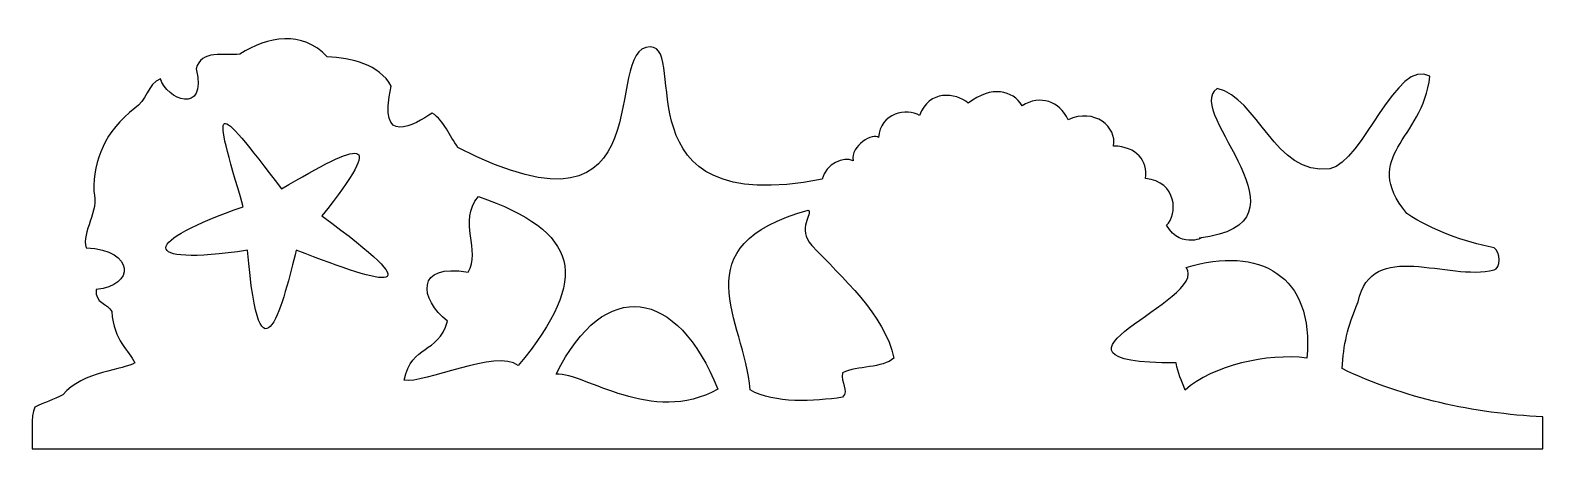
# Model space of a CAD drawing. Header units: centimetres. Extents: x -4.89 to 3.88, y -1.17 to 1.26.
import ezdxf

# ---------------------------------------------------------------- set-up
doc = ezdxf.new("R2010")
doc.units = ezdxf.units.CM
doc.header["$MEASUREMENT"] = 0
doc.layers.add('Layer 1', color=7, linetype='Continuous')

msp = doc.modelspace()

# ---------------------------------------------------------------- linework, layer by layer
at = {"layer": 'Layer 1', "color": 115}
for points, knots in [([(3.87924, -1.16553), (0.96116, -1.16553), (-1.95714, -1.16553), (-4.87516, -1.16553), (-4.87516, -1.16553), (-4.87137, -1.08401), (-4.88629, -0.98463), (-4.8603, -0.92432), (-4.8603, -0.92432), (-4.8047, -0.8986), (-4.75021, -0.88062), (-4.69681, -0.85338), (-4.69681, -0.85338), (-4.58496, -0.71699), (-4.33663, -0.70643), (-4.28064, -0.66892), (-4.28064, -0.66892), (-4.31308, -0.59465), (-4.40199, -0.54334), (-4.41441, -0.37095), (-4.41441, -0.37095), (-4.43624, -0.32085), (-4.51488, -0.32498), (-4.50359, -0.24325), (-4.50359, -0.24325), (-4.28077, -0.22523), (-4.27426, -0.01483), (-4.56304, -0.00204), (-4.56304, -0.00204), (-4.59123, 0.08831), (-4.48397, 0.21071), (-4.51845, 0.32431), (-4.51845, 0.32431), (-4.51762, 0.51037), (-4.45478, 0.67165), (-4.28064, 0.80674), (-4.28064, 0.80674), (-4.21558, 0.84436), (-4.2053, 0.94729), (-4.13201, 0.97701), (-4.13201, 0.97701), (-4.09753, 0.85726), (-3.86085, 0.76166), (-3.92393, 1.03377), (-3.92393, 1.03377), (-3.89976, 1.14883), (-3.75918, 1.10817), (-3.67126, 1.1189), (-3.67126, 1.1189), (-3.50967, 1.22455), (-3.3092, 1.2578), (-3.16591, 1.10471), (-3.16591, 1.10471), (-3.02297, 1.09504), (-2.86431, 1.0607), (-2.79433, 0.93444), (-2.79433, 0.93444), (-2.87811, 0.57241), (-2.65915, 0.71357), (-2.55652, 0.77836), (-2.55652, 0.77836), (-2.48589, 0.73227), (-2.45746, 0.64591), (-2.40789, 0.57971), (-2.40789, 0.57971), (-1.17683, -0.05725), (-1.5894, 1.16563), (-1.29315, 1.16146), (-1.29315, 1.16146), (-1.06695, 1.16035), (-1.48932, 0.16081), (-0.29732, 0.39525), (-0.29732, 0.39525), (-0.27555, 0.48656), (-0.1711, 0.52892), (-0.11761, 0.50231), (-0.11761, 0.50231), (-0.1354, 0.59035), (0.00242, 0.66597), (0.02967, 0.63646), (0.02967, 0.63646), (0.03975, 0.77949), (0.19607, 0.8107), (0.26748, 0.76416), (0.26748, 0.76416), (0.3203, 0.91487), (0.47771, 0.89787), (0.54988, 0.83511), (0.54988, 0.83511), (0.68417, 0.94183), (0.80886, 0.90929), (0.86201, 0.82092), (0.86201, 0.82092), (0.96629, 0.88481), (1.07928, 0.84859), (1.12854, 0.73901), (1.12854, 0.73901), (1.2806, 0.81058), (1.41283, 0.69654), (1.39236, 0.58745), (1.39236, 0.58745), (1.52522, 0.58385), (1.59233, 0.50258), (1.57646, 0.39977), (1.57646, 0.39977), (1.76225, 0.38065), (1.76479, 0.19004), (1.69941, 0.12825), (1.69941, 0.12825), (1.78318, -0.02024), (1.94426, 0.06945), (1.88757, 0.05472), (1.88757, 0.05472), (2.5959, 0.13461), (1.78988, 0.7841), (1.99161, 0.92025), (1.99161, 0.92025), (2.22908, 0.87214), (2.32384, 0.41243), (2.64559, 0.45566), (2.64559, 0.45566), (2.83638, 0.49515), (3.03415, 1.10477), (3.22525, 0.9912), (3.22525, 0.9912), (3.18354, 0.61845), (2.81825, 0.53569), (3.09148, 0.19662), (3.09148, 0.19662), (3.24288, 0.09609), (3.41966, 0.03543), (3.59683, -0.00203), (3.59683, -0.00203), (3.6361, -0.02739), (3.63515, -0.12116), (3.59683, -0.12973), (3.59683, -0.12973), (3.33118, -0.19816), (2.88758, 0.05522), (2.80908, -0.31419), (2.80908, -0.31419), (2.74615, -0.46728), (2.72501, -0.55931), (2.71618, -0.70148), (2.71618, -0.70148), (3.07394, -0.87414), (3.48006, -0.96048), (3.87923, -0.98107), (3.87923, -0.98107), (3.87923, -1.04255), (3.87923, -1.10405), (3.87923, -1.16553), (3.87923, -1.16553), (3.87923, -1.16553), (3.87924, -1.16553), (3.87924, -1.16553)], [0, 0, 0, 0, 0.025, 0.025, 0.025, 0.025, 0.05, 0.05, 0.05, 0.05, 0.075, 0.075, 0.075, 0.075, 0.1, 0.1, 0.1, 0.1, 0.125, 0.125, 0.125, 0.125, 0.15, 0.15, 0.15, 0.15, 0.175, 0.175, 0.175, 0.175, 0.2, 0.2, 0.2, 0.2, 0.225, 0.225, 0.225, 0.225, 0.25, 0.25, 0.25, 0.25, 0.275, 0.275, 0.275, 0.275, 0.3, 0.3, 0.3, 0.3, 0.325, 0.325, 0.325, 0.325, 0.35, 0.35, 0.35, 0.35, 0.375, 0.375, 0.375, 0.375, 0.4, 0.4, 0.4, 0.4, 0.425, 0.425, 0.425, 0.425, 0.45, 0.45, 0.45, 0.45, 0.475, 0.475, 0.475, 0.475, 0.5, 0.5, 0.5, 0.5, 0.525, 0.525, 0.525, 0.525, 0.55, 0.55, 0.55, 0.55, 0.575, 0.575, 0.575, 0.575, 0.6, 0.6, 0.6, 0.6, 0.625, 0.625, 0.625, 0.625, 0.65, 0.65, 0.65, 0.65, 0.675, 0.675, 0.675, 0.675, 0.7, 0.7, 0.7, 0.7, 0.725, 0.725, 0.725, 0.725, 0.75, 0.75, 0.75, 0.75, 0.775, 0.775, 0.775, 0.775, 0.8, 0.8, 0.8, 0.8, 0.825, 0.825, 0.825, 0.825, 0.85, 0.85, 0.85, 0.85, 0.875, 0.875, 0.875, 0.875, 0.9, 0.9, 0.9, 0.9, 0.925, 0.925, 0.925, 0.925, 0.95, 0.95, 0.95, 0.95, 1, 1, 1, 1]), ([(-3.65166, 0.23596), (-4.23386, 0.03487), (-4.27356, -0.11176), (-3.62667, -0.01622), (-3.62667, -0.01622), (-3.55629, -0.88202), (-3.41467, -0.29523), (-3.34427, -0.01622), (-3.34427, -0.01622), (-2.79707, -0.229), (-2.55658, -0.284), (-3.19564, 0.18243), (-3.19564, 0.18243), (-2.81443, 0.66725), (-2.96579, 0.61144), (-3.43007, 0.33947), (-3.43007, 0.33947), (-3.83197, 0.866), (-3.83561, 0.85606), (-3.65166, 0.23596)], [0, 0, 0, 0, 0.1666667, 0.1666667, 0.1666667, 0.1666667, 0.3333333, 0.3333333, 0.3333333, 0.3333333, 0.5, 0.5, 0.5, 0.5, 0.6666667, 0.6666667, 0.6666667, 0.6666667, 1, 1, 1, 1]), ([(-2.28898, 0.29594), (-2.41175, 0.14705), (-2.27047, -0.01668), (-2.34843, -0.14392), (-2.34843, -0.14392), (-2.65528, -0.08683), (-2.6323, -0.29888), (-2.46734, -0.4277), (-2.46734, -0.4277), (-2.52703, -0.62274), (-2.67268, -0.55478), (-2.72001, -0.76824), (-2.72001, -0.76824), (-2.6064, -0.79358), (-2.18452, -0.58561), (-2.05859, -0.68407), (-2.05859, -0.68407), (-1.62976, -0.16743), (-1.70725, 0.08997), (-2.28898, 0.29594)], [0, 0, 0, 0, 0.1666667, 0.1666667, 0.1666667, 0.1666667, 0.3333333, 0.3333333, 0.3333333, 0.3333333, 0.5, 0.5, 0.5, 0.5, 0.6666667, 0.6666667, 0.6666667, 0.6666667, 1, 1, 1, 1]), ([(-0.35677, 0.01216), (-0.44713, 0.10858), (-0.34841, 0.19495), (-0.37703, 0.21662), (-0.37703, 0.21662), (-1.12162, 0.00891), (-0.74872, -0.41496), (-0.71348, -0.82499), (-0.71348, -0.82499), (-0.5728, -0.90527), (-0.34434, -0.89167), (-0.17841, -0.86756), (-0.17841, -0.86756), (-0.13939, -0.82614), (-0.19162, -0.7858), (-0.17841, -0.72567), (-0.17841, -0.72567), (-0.09323, -0.68403), (0.05253, -0.7002), (0.11885, -0.64054), (0.11885, -0.64054), (0.0683, -0.39114), (-0.18451, -0.17246), (-0.35677, 0.01215), (-0.35677, 0.01215), (-0.35677, 0.01215), (-0.35677, 0.01216), (-0.35677, 0.01216)], [0, 0, 0, 0, 0.125, 0.125, 0.125, 0.125, 0.25, 0.25, 0.25, 0.25, 0.375, 0.375, 0.375, 0.375, 0.5, 0.5, 0.5, 0.5, 0.625, 0.625, 0.625, 0.625, 0.75, 0.75, 0.75, 0.75, 1, 1, 1, 1]), ([(1.81291, -0.11521), (1.95411, -0.30794), (0.81548, -0.6683), (1.7538, -0.66891), (1.7538, -0.66891), (1.76726, -0.73069), (1.78406, -0.76769), (1.80682, -0.82564), (1.80682, -0.82564), (1.96606, -0.68396), (2.28217, -0.61081), (2.51182, -0.64053), (2.51182, -0.64053), (2.55771, -0.16016), (2.23774, 0.01219), (1.81291, -0.11521)], [0, 0, 0, 0, 0.2, 0.2, 0.2, 0.2, 0.4, 0.4, 0.4, 0.4, 0.6, 0.6, 0.6, 0.6, 1, 1, 1, 1]), ([(-1.83869, -0.73341), (-1.66701, -0.7256), (-1.28448, -1.03461), (-0.90162, -0.8208), (-0.90162, -0.8208), (-1.13511, -0.23432), (-1.55648, -0.16485), (-1.83869, -0.73341)], [0, 0, 0, 0, 0.3333333, 0.3333333, 0.3333333, 0.3333333, 1, 1, 1, 1])]:
    msp.add_open_spline(points, degree=3, knots=knots, dxfattribs=at)

doc.saveas('drawing.dxf')
